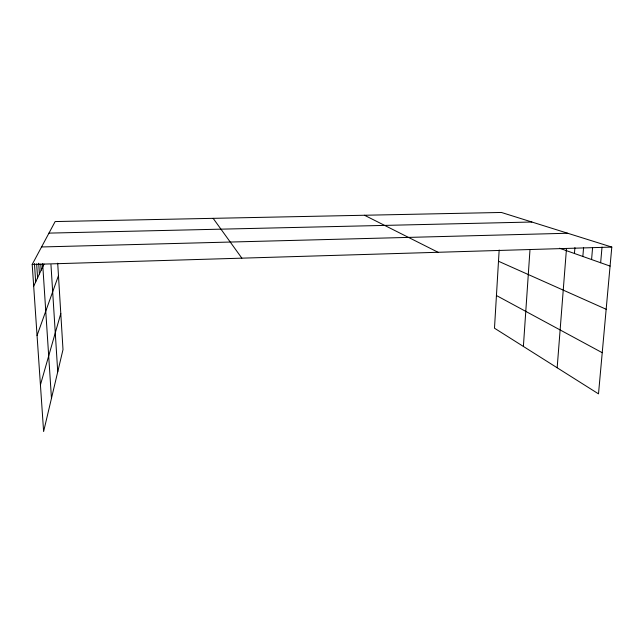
<?xml version="1.0" encoding="UTF-8"?>
<svg xmlns="http://www.w3.org/2000/svg" width="644" height="644" viewBox="0 0 644 644"><rect width="100%" height="100%" fill="white"/><g stroke="black" fill="none" stroke-linecap="round" stroke-linejoin="round"><path stroke-width="0.97" d="M499.164 250.017L494.487 328.199L598.501 393.862L611.8 247.079L501.41 212.464L55.151 221.56L32.2 264.442L43.615 431.536L62.999 349.579L57.702 263.195M523.387 346.44L529.948 250.291M557.165 367.764L566.479 248.689M574.44 253.486L574.915 247.594M582.852 256.457L583.593 247.465M591.578 259.548L592.569 247.972M600.651 262.752L602.027 247.038M40.427 384.887L60.794 313.539M37.054 335.492L58.467 275.632M33.689 286.202L44.017 264.08M32.2 264.442L611.8 247.079M41.554 246.966L567.686 233.249M48.968 233.112L531.88 222.019M559.572 248.23L610.077 266.093M498.496 261.247L606.165 309.273M364.488 215.257L438.073 252.279M496.444 295.532L602.229 352.703M213.148 218.34L241.862 258.163M36.652 263.943L37.585 277.846M34.438 263.541L35.678 281.935M42.649 263.654L51.464 398.354M40.765 264.185L41.16 270.19M38.704 263.235L39.413 273.942M50.965 264.732L57.735 371.838"/></g></svg>
